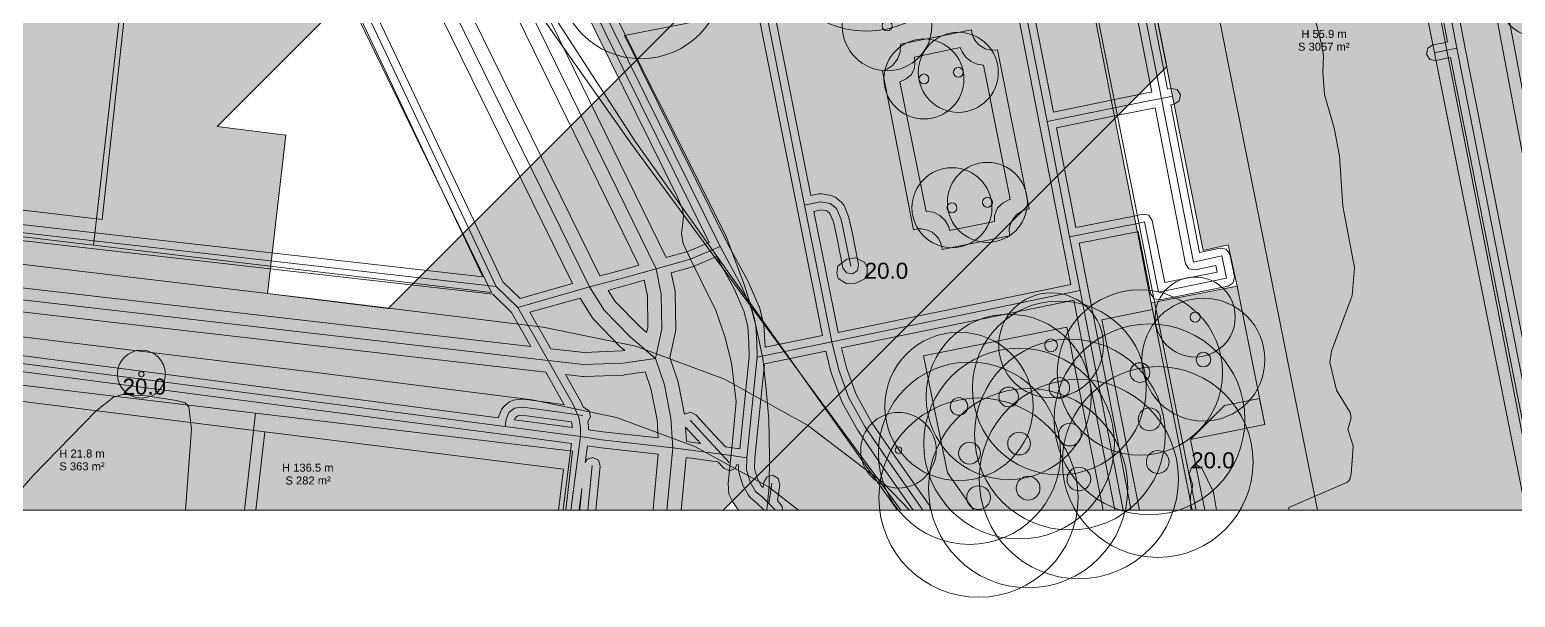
# Model space of a CAD drawing. Header units: metres. Extents: x -8 to 1190, y -11 to 1223.
# Drawn here: x 603.6 to 789.3, y -10.9 to 60 of the extents above; entities that cross this region are included whole.
import ezdxf

# ---------------------------------------------------------------- set-up
doc = ezdxf.new("R2010")
doc.units = ezdxf.units.M
doc.header["$MEASUREMENT"] = 0
for name, color, linetype, lineweight, true_color in [('TPX_BUILDING_AREAS_TEXT', 7, 'CONTINUOUS', 0, 0x000000), ('TPX_BUILDING_HEIGHTS_TEXT', 7, 'CONTINUOUS', 0, 0x000000), ('TPX_BUILDINGS', 7, 'CONTINUOUS', 0, 0x000000), ('TPX_BUILDINGS_HATCH', 7, 'CONTINUOUS', 0, 0xf0f0f0), ('TPX_BUILDINGS_SHADOWS_HATCH', 7, 'CONTINUOUS', 0, 0x000000), ('TPX_BUILDINGS_SHADOWS_OUTLINES', 7, 'CONTINUOUS', 0, 0x000000), ('TPX_CADASTRES', 7, 'CONTINUOUS', 0, 0x646464), ('TPX_CONTOUR_LINES_5M', 7, 'CONTINUOUS', 0, 0x969696), ('TPX_CONTOUR_LINES_5M_TEXT', 7, 'CONTINUOUS', 0, 0x000000), ('TPX_FRAME_PROJECT', 7, 'CONTINUOUS', 0, 0x000000), ('TPX_RAILWAYS_AXES', 7, 'CONTINUOUS', 0, 0x464646), ('TPX_ROADS_AXES', 7, 'CONTINUOUS', 0, 0x323232), ('TPX_ROADS_CONTOURS', 7, 'CONTINUOUS', 0, 0x646464), ('TPX_VEGETATION_GREEN_SPACES', 7, 'CONTINUOUS', 0, 0x58ba48), ('TPX_VEGETATION_GREEN_SPACES_HATCH', 7, 'CONTINUOUS', 0, 0x58ba48), ('TPX_VEGETATION_TREES_INDIVIDUAL', 7, 'CONTINUOUS', 0, 0x136734)]:
    doc.layers.add(name, color=color, linetype=linetype, lineweight=lineweight, true_color=true_color)
doc.styles.add('TPX_TEXTE', font='arial.ttf')

# ---------------------------------------------------------------- blocks, each defined once
blk = doc.blocks.new('TREETR015_CR125')
at = {"layer": 'TPX_VEGETATION_TREES_INDIVIDUAL'}
for radius in [12.45, 1.48]:
    blk.add_circle((0, 0, 0.04), radius, dxfattribs=at)
blk = doc.blocks.new('TREETR003_CR030')
at = {"layer": 'TPX_VEGETATION_TREES_INDIVIDUAL'}
for radius in [3, 0.333]:
    blk.add_circle((0, 0, 0.04), radius, dxfattribs=at)
blk = doc.blocks.new('TREETR014_CR119')
at = {"layer": 'TPX_VEGETATION_TREES_INDIVIDUAL'}
for radius in [11.92, 1.42]:
    blk.add_circle((0, 0, 0.04), radius, dxfattribs=at)
blk = doc.blocks.new('TREETR008_CR066')
at = {"layer": 'TPX_VEGETATION_TREES_INDIVIDUAL'}
for radius in [6.55, 0.792]:
    blk.add_circle((0, 0, 0.04), radius, dxfattribs=at)
blk = doc.blocks.new('TREETR011_CR093')
at = {"layer": 'TPX_VEGETATION_TREES_INDIVIDUAL'}
for radius in [9.27, 1.1]:
    blk.add_circle((0, 0, 0.04), radius, dxfattribs=at)
blk = doc.blocks.new('TREETR006_CR056')
at = {"layer": 'TPX_VEGETATION_TREES_INDIVIDUAL'}
for radius in [5.6, 0.625]:
    blk.add_circle((0, 0, 0.04), radius, dxfattribs=at)
blk = doc.blocks.new('TREETR014_CR114')
at = {"layer": 'TPX_VEGETATION_TREES_INDIVIDUAL'}
for radius in [11.39, 1.36]:
    blk.add_circle((0, 0, 0.04), radius, dxfattribs=at)
blk = doc.blocks.new('TREETR006_CR050')
at = {"layer": 'TPX_VEGETATION_TREES_INDIVIDUAL'}
for radius in [5, 0.625]:
    blk.add_circle((0, 0, 0.04), radius, dxfattribs=at)
blk = doc.blocks.new('TREETR009_CR077')
at = {"layer": 'TPX_VEGETATION_TREES_INDIVIDUAL'}
for radius in [7.68, 0.914]:
    blk.add_circle((0, 0, 0.04), radius, dxfattribs=at)
blk = doc.blocks.new('TREETR013_CR109')
at = {"layer": 'TPX_VEGETATION_TREES_INDIVIDUAL'}
for radius in [10.86, 1.29]:
    blk.add_circle((0, 0, 0.04), radius, dxfattribs=at)
blk = doc.blocks.new('TREETR004_CR047')
at = {"layer": 'TPX_VEGETATION_TREES_INDIVIDUAL'}
for radius in [4.72, 0.417]:
    blk.add_circle((0, 0, 0.04), radius, dxfattribs=at)
blk = doc.blocks.new('TREETR012_CR103')
at = {"layer": 'TPX_VEGETATION_TREES_INDIVIDUAL'}
for radius in [10.33, 1.23]:
    blk.add_circle((0, 0, 0.04), radius, dxfattribs=at)

msp = doc.modelspace()

# ---------------------------------------------------------------- hatches: boundary and pattern name
at = {"layer": 'TPX_BUILDINGS_HATCH'}
for points in [[(734.3, 141.57), (723.31, 139.38), (733.15, 90.14), (741.88, 91.87), (744.9, 76.72), (745.98, 71.31), (742.68, 70.64), (746.44, 51.72), (750.27, 32.46), (753.37, 33.15), (754.51, 28), (757.97, 10.7), (748.68, 8.85), (750.45, 0), (764.55, 0), (741.59, 114.92), (759.52, 118.49), (756.29, 134.67), (754.13, 145.51), (738.72, 142.44), (734.3, 141.57)], [(759.52, 118.49), (741.59, 114.92), (764.55, 0), (790.59, 0), (779.17, 57.16), (766.64, 119.89), (762.62, 119.1), (759.52, 118.49)], [(575.1, 42.83), (574.87, 40.78), (612.66, 36.33), (618.69, 91.59), (580.9, 96.03), (580.74, 94.57), (579.24, 80.88), (578.91, 77.84), (576.93, 59.57), (576.59, 56.53), (575.1, 42.83)], [(602.38, 13.62), (600.79, 0), (631.84, 0), (632.98, 9.78), (602.38, 13.62)], [(632.98, 9.78), (631.84, 0), (669.69, 0), (670.29, 5.12), (632.98, 9.78)]]:
    msp.add_hatch(color=256, dxfattribs=at).paths.add_polyline_path(points)
at = {"layer": 'TPX_BUILDINGS_SHADOWS_HATCH'}
h = msp.add_hatch(color=256, dxfattribs=at)
h.paths.add_polyline_path([(356.45, 56), (345.21, 44.75), (353.64, 43.71), (361.25, 42.78), (368.71, 41.86), (375.97, 40.97), (383.59, 40.03), (391.29, 39.07), (406.39, 37.23), (414.09, 36.3), (421.3, 35.4), (428.93, 34.46), (436.49, 33.53), (444.23, 32.58), (451.29, 31.71), (459.16, 30.71), (466.47, 29.84), (473.51, 28.98), (481.39, 28.03), (496.93, 26.15), (493.99, 0), (495.57, 0), (511.4, 15.82), (512.35, 23.97), (526.81, 22.17), (527.11, 24.76), (542.29, 22.86), (541.84, 18.95), (571.69, 15.21), (571.94, 17.43), (587.73, 15.45), (602.38, 13.62), (632.98, 9.78), (670.29, 5.12), (669.69, 0), (690.27, 0), (745.7, 55.43), (742.68, 70.64), (745.98, 71.31), (744.9, 76.72), (741.88, 91.87), (733.15, 90.14), (729.93, 106.25), (729.5, 106.3), (648.39, 25.2), (633.31, 27.09), (635.62, 46.85), (627, 47.93), (640.27, 61.19), (640.63, 64.29), (657.21, 80.87), (663.24, 136.14), (625.45, 140.57), (625.36, 140.49), (625.75, 143.98), (617.25, 144.98), (617.74, 148.97), (617.14, 149.05), (617.93, 155.4), (667.73, 205.2), (668.37, 210.38), (676.51, 218.52), (676.21, 220.15), (677.02, 220.32), (675.53, 228.01), (668.62, 263.56), (666.99, 271.98), (664.58, 276.91), (631.89, 260.21), (630.6, 259.55), (616.05, 261.53), (614.47, 259.96), (614.32, 260.83), (612.77, 260.15), (613.34, 257), (612.03, 256.71), (611.91, 257.39), (576.06, 221.54), (575.61, 222.41), (611.72, 258.52), (611.37, 260.55), (617.77, 263.62), (617.62, 264.29), (617.36, 264.17), (617.59, 264.4), (616.92, 267.41), (617.89, 267.62), (618.84, 262.83), (620.25, 264.24), (619.79, 266.59), (627.14, 273.94), (626.87, 275.37), (630.59, 276.07), (630.88, 274.57), (635.12, 278.81), (634.84, 280.32), (633.2, 280.01), (655.51, 302.31), (634.86, 342.22), (629.78, 341.42), (541.39, 253.04), (546.47, 253.83), (567.12, 213.93), (578.88, 191.21), (601.98, 143.99), (590.59, 138.31), (594.69, 137.76), (594.81, 138.77), (599.92, 138.07), (599.04, 130.95), (599.64, 130.87), (597.85, 116.41), (581.91, 118.58), (582.03, 119.5), (577.09, 120.17), (575.54, 118.62), (564, 119.98), (564.05, 120.41), (538.6, 123.87), (523.66, 108.93), (525.55, 125.04), (509.74, 127.03), (525.24, 142.53), (528.22, 166.6), (529.18, 166.46), (530.34, 175.83), (528.45, 175.91), (533.71, 224.43), (530.49, 224.79), (531.95, 238.87), (526.13, 239.53), (524.18, 239.74), (524.23, 240.21), (523.46, 241.11), (524.45, 242.1), (524.62, 243.55), (523.92, 244.51), (524.83, 245.41), (526.38, 258.95), (539.69, 272.26), (543.62, 276.46), (546.12, 302.08), (546.26, 303.27), (545.94, 304.47), (546.39, 307.85), (547.44, 308.92), (546.66, 310), (546.86, 311.5), (547.78, 312.42), (546.98, 313.45), (547.18, 314.91), (548.11, 315.85), (547.44, 316.92), (547.6, 318.11), (548.72, 319.23), (547.84, 320.47), (548.47, 325.1), (550.08, 326.71), (547.63, 329.92), (545.88, 328.55), (534.45, 330.16), (532.82, 332.1), (530.53, 330), (508.77, 308.24), (502.72, 316.04), (506.55, 319.87), (506.76, 321.71), (505.94, 322.61), (503.21, 322.96), (503, 322.8), (498.94, 323.3), (498.42, 318.78), (501.7, 318.37), (502.51, 317.47), (502.3, 315.62), (501.25, 314.96), (498.5, 315.3), (498.16, 312.22), (504.61, 303.89), (506.23, 301.95), (517.67, 300.34), (519.42, 301.71), (521.86, 298.5), (520.3, 297.27), (519.63, 292.25), (520.5, 291.02), (519.41, 290.13), (519.22, 288.7), (519.9, 287.63), (518.97, 286.72), (518.77, 285.24), (519.56, 284.2), (518.65, 283.35), (518.44, 281.79), (519.22, 280.71), (518.18, 279.63), (517.73, 276.26), (518.05, 275.06), (517.91, 273.86), (523.7, 268.43), (520.58, 241.17), (519.5, 240.51), (520.38, 239.31), (520.21, 237.86), (518.98, 237.15), (519.99, 235.96), (518.64, 224.16), (517.46, 224.38), (515.09, 201.59), (509.6, 160.65), (491.66, 163.08), (491.93, 165.25), (491.55, 164.87), (487.78, 165.4), (487.91, 166.43), (488.03, 167.21), (491.17, 170.35), (491.62, 173.89), (490.65, 174.08), (491.18, 178.87), (474.01, 181.46), (471.54, 181.83), (471.86, 183.8), (470.89, 183.97), (471.02, 184.95), (471.61, 185.54), (468.75, 186.09), (468, 181.93), (463.43, 182.8), (462.89, 183.89), (461.41, 184.18), (460.59, 179.59), (460.94, 179.52), (459.98, 171.92), (459.09, 166.54), (480.71, 163.27), (480.15, 159.33), (474.33, 160.22), (472.99, 151.51), (480.19, 150.5), (480.64, 153.97), (487.64, 153), (486.53, 144.59), (487.99, 144.41), (489.59, 158.21), (488.15, 158.39), (488.54, 161.69), (512.83, 158.65), (509.08, 126.37), (502.13, 127.24), (495.44, 120.55), (495.49, 121.03), (487.6, 122.03), (487.31, 121.74), (479.81, 122.69), (479.83, 122.85), (472.22, 123.8), (471.85, 123.44), (465.68, 124.21), (465.05, 123.57), (465.06, 123.75), (457.35, 124.72), (457.37, 124.87), (449.85, 125.81), (449.82, 126), (449.68, 126.34), (449.22, 126.91), (448.6, 127.27), (447.89, 127.38), (447.53, 127.33), (446.86, 127.04), (446.35, 126.53), (438.85, 127.43), (438.71, 127.29), (433.55, 127.91), (433.26, 127.62), (427.78, 128.27), (427.56, 128.05), (427.77, 129.84), (420.39, 130.79), (419.76, 130.16), (412.82, 131.04), (412.95, 132.14), (407.12, 132.89), (405.99, 131.76), (400.1, 132.53), (400.11, 132.6), (395.21, 133.23), (395.41, 134.95), (387.63, 135.96), (386.64, 134.97), (376.94, 136.22), (375.25, 134.53), (366.6, 135.64), (354.51, 123.55), (363.83, 122.35), (363.93, 123.2), (373.63, 121.96), (381.41, 120.95), (387.66, 120.16), (393.58, 119.39), (399.45, 118.63), (407.24, 117.64), (414.62, 116.69), (411.61, 90.91), (408.48, 91.31), (407.11, 92.9), (407.49, 96.19), (409.28, 97.49), (409.57, 100.01), (405.24, 100.56), (404.86, 97.29), (397.06, 98.29), (397.39, 101.01), (394.64, 101.37), (393.88, 94.85), (390.78, 95.24), (390.84, 95.71), (384.19, 89.06), (385.27, 98.88), (373.91, 100.24), (376.03, 102.36), (370.11, 103.12), (369.94, 101.65), (371.03, 101.51), (370.48, 96.81), (360.98, 98.03), (361.33, 101.05), (356.8, 101.63), (351.22, 96.05), (366.46, 94.24), (366.37, 93.38), (378.34, 91.95), (377.25, 82.03), (383.23, 81.31), (384.08, 88.96), (389.99, 88.26), (389.15, 80.6), (389.7, 80.54), (390.54, 88.19), (396.16, 87.51), (396.38, 89.49), (403.83, 88.6), (411.34, 87.71), (410.22, 77.61), (413.47, 77.22), (414.41, 85.82), (419.88, 85.17), (419.68, 83.33), (422.95, 82.95), (423.41, 87.15), (424.77, 86.99), (425.55, 94.08), (435.46, 92.89), (434.68, 85.81), (434.67, 85.74), (442.21, 84.84), (441.95, 82.5), (456.92, 80.72), (456.46, 76.54), (490.94, 72.52), (490.29, 66.36), (491.09, 66.26), (491.69, 65.42), (496.74, 64.82), (497.45, 65.48), (498.36, 65.38), (498.86, 64.55), (498.77, 63.67), (498.03, 63.17), (497.49, 58.13), (498.17, 57.15), (497.87, 56.35), (513.42, 71.91), (513.73, 72.71), (513.05, 73.69), (513.55, 78.45), (514.33, 79.22), (514.42, 80.11), (513.91, 80.93), (513, 81.04), (512.3, 80.38), (507.25, 80.97), (506.64, 81.82), (505.96, 81.91), (519.82, 95.76), (520.96, 106.23), (535.36, 104.54), (545.37, 103.37), (558.71, 101.8), (566.22, 100.91), (573.73, 100.03), (581.24, 99.15), (580.9, 96.03), (618.69, 91.59), (612.66, 36.33), (574.87, 40.78), (574.6, 38.26), (559.55, 40.04), (559.82, 42.54), (544.42, 44.35), (533.96, 45.58), (526.1, 37.72), (527.07, 46.39), (514.59, 47.86), (515.81, 59.06), (512.79, 59.42), (492.71, 39.34), (485.63, 40.19), (485.74, 41.21), (478.7, 42.07), (478.63, 42), (471.38, 42.87), (471.39, 42.95), (463.53, 43.95), (463.1, 43.52), (456.04, 44.39), (455.62, 43.96), (447.88, 44.91), (447.74, 44.77), (440.92, 45.61), (441.02, 46.55), (433.39, 47.49), (433.25, 47.35), (426.35, 48.21), (426.39, 48.6), (419.68, 49.42), (419.82, 50.67), (411.97, 51.63), (411.9, 51.56), (404.72, 52.43), (404.73, 52.51), (397.28, 53.43), (397.31, 53.75), (389.69, 54.69), (388.07, 53.06), (380.8, 53.95), (380.24, 53.39), (372.77, 54.31), (365.16, 55.24), (364.88, 54.96), (356.45, 56)])
h.paths.add_polyline_path([(413.61, 99.28), (415.41, 115.9), (421.14, 115.21), (421.18, 115.53), (426.34, 114.92), (433.84, 114.02), (434.35, 114.53), (435.01, 114.81), (435.37, 114.86), (436.09, 114.75), (436.7, 114.39), (437.17, 113.82), (437.31, 113.49), (437.4, 112.77), (437.22, 112.06), (437.04, 111.75), (435.42, 96.76), (426.42, 97.83), (423.03, 94.44), (423.43, 98.11), (413.61, 99.28)], flags=16)
h.paths.add_polyline_path([(436.09, 99.31), (437.79, 113.8), (445.35, 112.85), (453.19, 111.87), (453.17, 111.69), (460.02, 110.84), (460.13, 111.71), (467.74, 110.76), (475.36, 109.79), (483.25, 108.8), (483.2, 108.32), (505.96, 105.46), (502.83, 78.78), (485.57, 80.96), (485.67, 81.82), (480.17, 82.51), (481.16, 90.95), (473.27, 91.95), (472.36, 84.38), (470.87, 82.63), (468.83, 82.83), (467.92, 84.88), (468.32, 88.41), (467.77, 87.86), (468.24, 92.03), (467.93, 92.07), (468.85, 92.98), (469.02, 94.51), (465.88, 94.91), (465.27, 89.71), (463.9, 88.03), (461.08, 88.38), (459.93, 90.43), (460.39, 94.98), (458.2, 95.25), (457.54, 89.62), (456.29, 88.34), (455.96, 85.59), (452.62, 85.98), (453.74, 95.66), (451.31, 95.96), (451.16, 94.58), (444.36, 95.43), (441.46, 92.53), (441.47, 92.6), (440.72, 92.69), (441.38, 98.65), (436.09, 99.31)], flags=16)
h.paths.add_polyline_path([(584.29, 245.24), (585.81, 245.99), (587.59, 242.33), (586.07, 241.58), (584.29, 245.24)], flags=16)
h.paths.add_polyline_path([(590.96, 262.24), (591.92, 262.5), (592.84, 258.38), (599.98, 258.27), (600.72, 254.73), (599.48, 254.47), (598.86, 257.41), (592.11, 257.46), (590.96, 262.24)], flags=16)
for points in [[(727.55, 143.62), (723.31, 139.38), (734.3, 141.57), (738.72, 142.44), (754.13, 145.51), (756.29, 134.67), (759.52, 118.49), (762.62, 119.1), (766.64, 119.89), (779.17, 57.16), (790.59, 0), (797.29, 0), (831.23, 33.95), (818.69, 96.69), (806.16, 159.42), (802.15, 158.63), (799.05, 158.01), (781.12, 154.45), (761.37, 134.71), (760.53, 138.92), (758.37, 149.75), (742.97, 146.68), (738.54, 145.81), (727.55, 143.62)], [(752.92, 13.1), (748.68, 8.85), (757.97, 10.7), (757.32, 13.97), (752.92, 13.1)]]:
    msp.add_hatch(color=256, dxfattribs=at).paths.add_polyline_path(points)
at = {"layer": 'TPX_VEGETATION_GREEN_SPACES_HATCH'}
for points in [[(632.28, 147.78), (632.1, 146.42), (632.55, 144.8), (644.51, 120.12), (652.82, 103.42), (672.68, 63.14), (684.58, 39.04), (685.16, 37.61), (685.32, 36.72), (685.16, 35.55), (685.05, 34.52), (685.26, 33.31), (686.17, 31.37), (687.57, 28.58), (689.34, 24.95), (690.49, 21.71), (691.31, 18.43), (691.87, 13.53), (691.45, 8.58), (691.02, 4.62), (690.88, 3.35), (690.96, 2), (691.41, 1.09), (692.19, 0), (748.89, 0), (743.92, 25.07), (743.76, 25.92), (742.05, 34.73), (741.84, 35.77), (741.65, 36.77), (738.98, 50.25), (736.34, 63.6), (736.13, 64.68), (735.91, 65.8), (734.19, 74.47), (733.98, 75.55), (721.06, 140.96), (765.84, 149.9), (765.49, 151.68), (762.92, 164.59), (762.98, 165.71), (764.86, 171.09), (764.84, 172.15), (763.97, 176.43), (763.74, 177.97), (762.99, 179.37), (761.9, 180.1), (760.5, 180.34), (759.74, 180.22), (754.3, 179.19), (753.26, 178.76), (751.04, 177.11), (749.99, 176.62), (683.88, 164.51), (682.1, 164.18), (669.51, 161.89), (667.33, 161.49), (666.9, 161.42), (660.35, 159.55), (635.55, 151.11), (634.13, 150.25), (633.06, 149.19), (632.28, 147.78)], [(710.81, 55.15), (710.19, 54.91), (714.06, 35.03), (714.54, 35.14), (715.03, 35.15), (715.86, 34.98), (716.37, 34.72), (716.81, 34.36), (717.21, 33.89), (717.46, 33.36), (717.56, 33.09), (717.65, 32.58), (726.06, 34.27), (726.03, 35.2), (726.16, 35.72), (726.38, 36.21), (726.66, 36.62), (727.01, 36.99), (727.77, 37.45), (728.5, 37.64), (724.54, 57.5), (723.71, 57.47), (722.99, 57.66), (722.21, 58.16), (721.85, 58.56), (721.57, 59.02), (721.39, 59.51), (721.3, 60.03), (712.42, 58.23), (712.38, 57.23), (712.05, 56.36), (711.46, 55.61), (710.81, 55.15)], [(713.13, 53.91), (712.35, 53.54), (715.64, 37.33), (716.56, 37.24), (717.35, 36.83), (718.01, 36.2), (718.46, 35.4), (718.56, 34.94), (724.18, 36.06), (724.16, 36.81), (724.57, 37.78), (725.24, 38.42), (726.15, 38.86), (722.82, 55.59), (722, 55.73), (721.27, 56.05), (720.59, 56.59), (720.13, 57.26), (719.87, 57.81), (714.19, 56.59), (714.24, 55.8), (714.12, 55.09), (713.75, 54.41), (713.13, 53.91)], [(743.92, 25.07), (737.58, 23.8), (742.32, 0), (750.45, 0), (748.68, 8.85), (757.97, 10.7), (754.51, 28), (743.76, 25.92), (743.92, 25.07)], [(733.2, 22.88), (715.32, 19.29), (718.31, 4.67), (721.59, 0), (737.77, 0), (733.2, 22.88)]]:
    msp.add_hatch(color=256, dxfattribs=at).paths.add_polyline_path(points)

# ---------------------------------------------------------------- linework, layer by layer
at = {"layer": 'TPX_BUILDINGS', "elevation": 0.04}
for points in [[(734.3, 141.57), (723.31, 139.38), (733.15, 90.14), (741.88, 91.87), (744.9, 76.72), (745.98, 71.31), (742.68, 70.64), (746.44, 51.72), (750.27, 32.46), (753.37, 33.15), (754.51, 28), (757.97, 10.7), (748.68, 8.85), (750.45, 0), (764.55, 0), (741.59, 114.92), (759.52, 118.49), (756.29, 134.67), (754.13, 145.51), (738.72, 142.44)], [(759.52, 118.49), (741.59, 114.92), (764.55, 0), (790.59, 0), (779.17, 57.16), (766.64, 119.89), (762.62, 119.1)], [(575.1, 42.83), (574.87, 40.78), (612.66, 36.33), (618.69, 91.59), (580.9, 96.03), (580.74, 94.57), (579.24, 80.88), (578.91, 77.84), (576.93, 59.57), (576.59, 56.53)], [(602.38, 13.62), (600.79, 0), (631.84, 0), (632.98, 9.78)], [(632.98, 9.78), (631.84, 0), (669.69, 0), (670.29, 5.12)]]:
    msp.add_lwpolyline(points, close=True, dxfattribs=at)
at = {"layer": 'TPX_BUILDINGS_SHADOWS_OUTLINES', "elevation": 0.04}
for points in [[(727.55, 143.62), (723.31, 139.38), (734.3, 141.57), (738.72, 142.44), (754.13, 145.51), (756.29, 134.67), (759.52, 118.49), (762.62, 119.1), (766.64, 119.89), (779.17, 57.16), (790.59, 0), (797.29, 0), (831.23, 33.95), (818.69, 96.69), (806.16, 159.42), (802.15, 158.63), (799.05, 158.01), (781.12, 154.45), (761.37, 134.71), (760.53, 138.92), (758.37, 149.75), (742.97, 146.68), (738.54, 145.81)], [(752.92, 13.1), (748.68, 8.85), (757.97, 10.7), (757.32, 13.97)]]:
    msp.add_lwpolyline(points, close=True, dxfattribs=at)
for points in [[(729.5, 106.3), (648.39, 25.2), (633.31, 27.09), (635.62, 46.85), (627, 47.93), (640.27, 61.19)], [(580.9, 96.03), (618.69, 91.59), (612.66, 36.33), (574.87, 40.78)], [(602.38, 13.62), (632.98, 9.78), (670.29, 5.12), (669.69, 0), (690.27, 0), (745.7, 55.43), (742.68, 70.64)]]:
    msp.add_lwpolyline(points, dxfattribs=at)
at = {"layer": 'TPX_CADASTRES', "elevation": 0.02}
for points in [[(643.9, 147.24), (635.74, 143.96), (673.74, 68), (690.59, 34.31), (691.77, 31.2), (692.98, 28), (694.12, 24.06), (695.21, 18.94), (695.6, 15.52), (695.98, 11.35), (696.05, 6.72), (696.03, 2.94), (695.7, 0), (749.39, 0), (721.41, 140.03), (763, 147.62), (758.35, 171.25), (670.45, 155.21), (662.9, 153.34), (652.41, 150.23)], [(763, 147.62), (721.41, 140.03), (749.39, 0), (792.02, 0)], [(581.49, 100.4), (574.32, 37.52), (611.54, 33.1), (618.71, 96.02)], [(618.71, 96.02), (611.54, 33.1), (661.32, 27.18), (628.47, 94.88)], [(602.32, 15.65), (600.56, 0), (630.44, 0), (631.8, 12.12)], [(631.8, 12.12), (630.44, 0), (670.6, 0), (671.44, 7.38)]]:
    msp.add_lwpolyline(points, close=True, dxfattribs=at)
at = {"layer": 'TPX_CONTOUR_LINES_5M', "elevation": 0.05}
for points in [[(760.95, 0), (760.95, 0.35), (768.29, 3.51), (768.59, 3.83), (768.75, 4.53), (768.95, 7.32), (768.99, 8.02), (768.35, 10.11), (768.74, 11.5), (768.65, 12.2), (766.91, 14.99), (766.11, 18.47), (766.29, 19.87), (768.9, 26.84), (769.18, 30.33), (767.7, 37.99), (767.29, 44.27), (766.62, 47.75), (765.44, 51.94), (765.2, 54.73), (765.3, 56.82), (765.07, 58.21), (763.28, 65.18)], [(705.71, 31.37), (704.59, 30.48), (704.46, 29.63), (704.64, 28.93), (705.71, 28.28), (706.83, 28.36), (707.95, 28.92), (708.28, 29.63), (708.26, 30.33), (707.95, 30.96), (706.83, 31.51), (705.71, 31.37)], [(623.05, 0), (623.8, 10.11), (623.48, 12.9), (623.01, 13.4), (621.9, 13.71), (618.18, 14.29), (615.19, 14.44), (614.07, 14.12), (611.84, 12.37), (604.02, 4.35), (601.76, 1.74), (601.4, 1.05), (601.33, 0)], [(751.92, 0), (751.53, 2.25), (750.08, 5.23), (749.29, 5.76), (748.76, 5.23), (748.51, 4.53), (748.96, 3.14), (748.67, 1.74), (748.73, 0)]]:
    msp.add_lwpolyline(points, dxfattribs=at)
at = {"layer": 'TPX_FRAME_PROJECT', "elevation": 0}
msp.add_lwpolyline([(0, 0), (1184.57, 0), (1184.57, 1218.59), (0, 1218.59)], close=True, dxfattribs=at)
at = {"layer": 'TPX_RAILWAYS_AXES', "elevation": 0.03}
for points in [[(712.05, 0), (679.22, 46.15), (658.91, 77.57), (536.29, 325.58), (526.84, 339.71), (514.35, 350.65), (500.35, 357.66), (484.49, 361.06), (461.29, 364.05), (308.19, 383.29), (89.21, 410.01), (72.72, 412.1), (54.84, 414.7), (37.82, 417.91), (0, 425.6)], [(0, 416.87), (0.73, 416.73), (18.78, 414.14), (88.75, 405.86), (307.54, 378.39), (460.79, 359.15), (483.69, 356.38), (498.83, 352.95), (512.24, 347.34), (523.94, 337.19), (533.2, 323.71), (643.03, 101.28), (657.34, 76.2), (678.72, 45.87), (712.49, 0)], [(713.55, 0), (710.25, 3.42), (700.82, 10.64), (690.44, 16.36), (679.34, 20.48), (667.78, 22.87), (639.98, 26.29), (469.8, 46.51), (68.43, 95.63), (0, 103.61)], [(0, 94.36), (67.43, 86.5), (468.82, 37.85), (639.07, 17.23), (666.37, 13.78), (676.91, 11.6), (686.73, 7.97), (695.91, 2.9), (699.69, 0)]]:
    msp.add_lwpolyline(points, dxfattribs=at)
at = {"layer": 'TPX_ROADS_AXES', "elevation": 0.03}
for points in [[(758.66, 189.07), (759.31, 183.82), (759.74, 180.22), (759.7, 178.98), (759.76, 176.24), (760.16, 173.47), (760.55, 170.38), (763.17, 155.88), (764.01, 151.21), (764.9, 146.99), (781.98, 57.73), (793.4, 0)], [(661.91, 27.94), (629.59, 96.24), (628.08, 99.32), (626.62, 102.4), (624.64, 106.28), (622.3, 110.6), (586.29, 185.42)], [(771.22, 169.32), (771.55, 161.1), (772.22, 153.51), (773.82, 140.4), (776.01, 127.42), (794.65, 28.91), (799.72, 0)], [(740.25, 0), (734.89, 27.43), (733.57, 34.14), (730.75, 48.57), (727.93, 62.97), (726.59, 69.89), (711.81, 145.48), (710.91, 150.1)], [(696.73, 0), (696.7, 0.08), (695.98, 0.84), (695.16, 1.61), (694.29, 2.35), (693.62, 3.52), (693.17, 5.05), (693.22, 6.55), (694.51, 19.13), (694.49, 20.99), (694.35, 23.08), (693.82, 25.11), (692.52, 28.09), (689.88, 32.96), (676.46, 60.04), (674.71, 63.62), (654.99, 104.26), (646.42, 121.21), (642.83, 128.65), (633.8, 147.82)], [(680.49, 139.34), (695.35, 63.75), (700.43, 38.13), (703.85, 21.04), (704.71, 17.51), (705.98, 14.02), (707.97, 10.46), (710.68, 6.49), (715.23, 0)], [(681.79, 18.96), (682.59, 22.66), (682.53, 26.99), (681.87, 30.17), (648.97, 97.4), (646.87, 101.58), (643.07, 109.26)], [(635.58, 105.33), (638.68, 98.89), (673.57, 27.9), (675.37, 25.01), (678.65, 21.66), (681.79, 18.96)], [(72.16, 97.82), (195.06, 81.68), (196.25, 81.5), (201.94, 80.91), (206.61, 80.44), (209.25, 80.32), (333.33, 66.58), (336.09, 66.09), (339.61, 65.23), (341.69, 64.72), (345.12, 64.14), (499.51, 45.85), (502.01, 45.57), (507.15, 45.25), (509.86, 45.09), (512.95, 44.87), (661.91, 27.94)], [(741.84, 35.77), (742.91, 36.01), (744.67, 27.25), (753.19, 28.97), (752.94, 30.19), (752.61, 31.76), (749.04, 31), (745.03, 51.44), (741.03, 71.85)], [(780.36, 57.39), (781.98, 57.73)], [(779.17, 57.16), (780.36, 57.39)], [(738.98, 50.25), (730.75, 48.57)], [(738.98, 50.25), (743.47, 51.14)], [(743.47, 51.14), (745.03, 51.44), (746.44, 51.72)], [(681.79, 18.96), (677.73, 18.39), (672.82, 18.2), (668.4, 18.7), (511.63, 36.77), (506.31, 37.4)], [(705.39, 34.54), (705, 36.32), (704.44, 37.69), (703.64, 38.33), (702.44, 38.52), (700.43, 38.13)], [(741.84, 35.77), (733.57, 34.14)], [(706.21, 30.5), (705.39, 34.54)], [(689.88, 32.96), (686.17, 31.37), (681.87, 30.17), (678.29, 29.17), (676.43, 28.65), (673.57, 27.9), (664.6, 25.34)], [(507.9, 30.63), (510.56, 30.33), (663.03, 10.44), (672.44, 9.19), (675.11, 8.8), (683.98, 7.81), (691.29, 6.83), (693.22, 6.55)], [(664.6, 25.34), (661.91, 27.94)], [(694.51, 19.13), (703.85, 21.04), (734.89, 27.43)], [(664.6, 25.34), (668.4, 18.7), (671.53, 13.21), (672.22, 11.6), (672.45, 10.37), (672.44, 9.19), (671.24, 0)], [(683.24, 0), (683.98, 7.81), (683.73, 11.5), (682.91, 15.67), (681.79, 18.96)], [(665.83, 12.8), (665.09, 12.88), (664.17, 12.74), (663.49, 12.2), (663.14, 11.36), (663.03, 10.44)], [(669.51, 12.3), (665.83, 12.8)], [(669.51, 12.3), (672.71, 11.82)], [(686.12, 11.26), (688.47, 8.69), (691.07, 5.93)], [(673.35, 0.02), (673.89, 5.6)], [(696.35, 3.37), (695.98, 0.84)], [(673.35, 0.02), (673.34, 0)]]:
    msp.add_lwpolyline(points, dxfattribs=at)
at = {"layer": 'TPX_ROADS_CONTOURS', "elevation": 0.03}
for points in [[(794.38, 0.19), (782.96, 57.92), (765.88, 147.18), (765.28, 150.04), (765.91, 150.24), (770.94, 151.6), (772.33, 140.21), (772.34, 140.15), (774.53, 127.17), (774.54, 127.14), (793.17, 28.64)], [(763.92, 146.8), (780.81, 58.51), (780.16, 58.37), (778.97, 58.14), (778.34, 57.72), (778.19, 56.97), (778.61, 56.33), (779.36, 56.18), (780.56, 56.42), (781.19, 56.55), (792.38, 0)], [(511.43, 29.2), (662.9, 9.45), (671.32, 8.33), (670.25, 0.13), (670.29, 0), (672.25, 0), (672.6, 2.7), (672.35, 0.1), (672.38, 0), (674.35, 0), (674.88, 5.5), (674.66, 6.23), (673.99, 6.59), (673.25, 6.37), (673.02, 5.94), (673.3, 8.05), (675, 7.8), (682.15, 7.01), (681.5, 0.17), (681.55, 0), (685, 0), (685.63, 6.58), (689.59, 6.04), (690.34, 5.25), (691.04, 4.93), (691.75, 5.21), (691.98, 5.71), (692.19, 5.68), (692.17, 5.08), (692.21, 4.76), (692.66, 3.24), (692.75, 3.03), (693.42, 1.86), (693.64, 1.6), (694.49, 0.86), (695.27, 0.13), (695.4, 0), (697.65, 0), (697.67, 0.32), (697.65, 0.4), (697.42, 0.77), (697.04, 1.18), (697.34, 3.23), (697.15, 3.97), (696.49, 4.36), (695.75, 4.17), (695.36, 3.51), (695.26, 2.84), (695.07, 3), (694.55, 3.92), (694.17, 5.18), (694.22, 6.48), (695.43, 18.29), (703.1, 19.87), (703.74, 17.27), (703.77, 17.16), (705.04, 13.68), (705.11, 13.53), (707.09, 9.97), (707.14, 9.9), (709.86, 5.91), (714.01, 0), (716.18, 0), (716.05, 0.57), (711.5, 7.05), (708.82, 10.99), (706.9, 14.44), (705.67, 17.8), (705.06, 20.27), (734.1, 26.25), (739.23, 0), (741.19, 0), (741.23, 0.19), (735.87, 27.62), (734.74, 33.35), (742.03, 34.79), (742.13, 34.81), (743.69, 27.06), (744.12, 26.42), (744.87, 26.27), (753.39, 27.99), (754.02, 28.42), (754.17, 29.17), (753.93, 30.39), (753.59, 31.97), (753.15, 32.6), (752.4, 32.74), (749.82, 32.19), (746.2, 50.65), (746.63, 50.74), (747.27, 51.16), (747.42, 51.91), (747, 52.55), (746.25, 52.7), (745.82, 52.62), (742.2, 71.07)], [(726.95, 62.78), (729.77, 48.38), (732.59, 33.95), (733.71, 28.21), (704.63, 22.22), (701.6, 37.34), (702.46, 37.51), (703.22, 37.39), (703.61, 37.08), (704.04, 36.02), (704.41, 34.33), (705.23, 30.3), (705.66, 29.66), (706.41, 29.52), (707.05, 29.94), (707.19, 30.69), (706.37, 34.74), (705.97, 36.53), (705.92, 36.69), (705.37, 38.07), (705.06, 38.47), (704.27, 39.11), (703.8, 39.32), (702.6, 39.51), (702.25, 39.51), (701.21, 39.3), (696.52, 62.97)], [(602.57, 24.78), (668.09, 17.23), (670.4, 13.18), (669.66, 13.29), (665.96, 13.79), (665.2, 13.87), (664.95, 13.87), (664.02, 13.73), (663.55, 13.53), (662.87, 12.99), (662.57, 12.59), (662.21, 11.75), (662.16, 11.56), (511.69, 31.19)]]:
    msp.add_lwpolyline(points, dxfattribs=at)
for points in [[(514.04, 45.75), (519.97, 109.13), (628.92, 95.32), (660.24, 29.14)], [(649.02, 101.2), (653.11, 102.47), (653.18, 102.49), (654.49, 103), (673.82, 63.18), (675.56, 59.59), (688.51, 33.46), (685.84, 32.32), (683.14, 31.57), (650.54, 98.17)], [(640.8, 98.54), (645.64, 100.13), (647.4, 96.62), (679.71, 30.61), (678.02, 30.13), (676.16, 29.61), (674.85, 29.27)], [(631.03, 95.55), (632.75, 95.95), (632.83, 95.97), (637.44, 97.45), (671.41, 28.32), (664.88, 26.46), (662.74, 28.53)], [(729.1, 62.19), (736.33, 63.71), (737.27, 63.89), (737.91, 64.32), (738.06, 65.06), (736.56, 72.78), (743.25, 74.24), (743.3, 73.99), (743.42, 73.38), (740.82, 72.82), (740.19, 72.4), (740.05, 71.65), (743.86, 52.24), (743.27, 52.13), (738.78, 51.23), (731.54, 49.75)], [(677.93, 59.31), (694.56, 62.58), (699.45, 37.93), (702.67, 21.82), (695.5, 20.35), (695.49, 21.05), (695.35, 23.15), (695.32, 23.34), (694.79, 25.36), (694.74, 25.51), (693.44, 28.49), (693.4, 28.57), (690.76, 33.42)], [(731.92, 47.79), (739.18, 49.27), (743.66, 50.16), (744.24, 50.28), (748.05, 30.8), (748.48, 30.16), (749.24, 30.02), (751.84, 30.57), (752.01, 29.76), (745.46, 28.43), (743.89, 36.21), (743.46, 36.85), (742.69, 36.98), (741.63, 36.75), (734.36, 35.31)], [(512.89, 38.13), (513.58, 41.98), (513.81, 43.77), (661.46, 26.99), (663.8, 24.72), (666.24, 20.46)], [(683.6, 19.06), (684.3, 22.28), (684.34, 22.68), (684.28, 27.02), (684.25, 27.35), (683.76, 29.66), (686.44, 30.41), (686.56, 30.45), (689.43, 31.68), (691.62, 27.66), (692.87, 24.78), (693.36, 22.92), (693.49, 20.95), (693.51, 19.17), (692.33, 7.68), (691.43, 7.81), (690.56, 7.93), (689.2, 9.37), (686.85, 11.93), (686.16, 12.26), (685.44, 11.99), (685.43, 11.96), (684.62, 16.01), (684.56, 16.23)], [(675.9, 27.47), (676.7, 27.69), (678.56, 28.21), (680.39, 28.72), (680.79, 26.8), (680.84, 22.83), (680.7, 22.2), (679.85, 22.94), (676.76, 26.09)], [(666.1, 24.73), (672.37, 26.51), (673.89, 24.08), (674.12, 23.78), (677.4, 20.43), (677.51, 20.33), (677.97, 19.94), (677.6, 19.89), (672.88, 19.7), (668.71, 20.17)], [(670.55, 16.95), (672.65, 16.71), (672.88, 16.7), (677.79, 16.89), (677.94, 16.91), (680.51, 17.27), (681.21, 15.21), (682, 11.27), (682.15, 9.02), (675.24, 9.79), (673.44, 10.05), (673.45, 10.36), (673.43, 10.55), (673.33, 11.07), (673.69, 11.67), (673.51, 12.42), (672.85, 12.81), (672.79, 12.82), (672.45, 13.61), (672.4, 13.71)], [(664.19, 11.29), (664.31, 11.58), (664.58, 11.79), (665.11, 11.87), (665.71, 11.81), (669.37, 11.31), (671.31, 11.02), (671.44, 10.33)], [(685.56, 10.38), (687.42, 8.35), (685.69, 8.59)]]:
    msp.add_lwpolyline(points, close=True, dxfattribs=at)
at = {"layer": 'TPX_VEGETATION_GREEN_SPACES', "elevation": 0}
msp.add_lwpolyline([(672.68, 63.14), (684.58, 39.04), (685.16, 37.61), (685.32, 36.72), (685.16, 35.55), (685.05, 34.52), (685.26, 33.31), (686.17, 31.37), (687.57, 28.58), (689.34, 24.95), (690.49, 21.71), (691.31, 18.43), (691.87, 13.53), (691.45, 8.58), (691.02, 4.62), (690.88, 3.35), (690.96, 2), (691.41, 1.09), (692.19, 0), (748.89, 0), (743.92, 25.07), (743.76, 25.92), (742.05, 34.73), (741.84, 35.77), (741.65, 36.77), (738.98, 50.25), (736.34, 63.6)], dxfattribs=at)
for points in [[(710.81, 55.15), (710.19, 54.91), (714.06, 35.03), (714.54, 35.14), (715.03, 35.15), (715.86, 34.98), (716.37, 34.72), (716.81, 34.36), (717.21, 33.89), (717.46, 33.36), (717.56, 33.09), (717.65, 32.58), (726.06, 34.27), (726.03, 35.2), (726.16, 35.72), (726.38, 36.21), (726.66, 36.62), (727.01, 36.99), (727.77, 37.45), (728.5, 37.64), (724.54, 57.5), (723.71, 57.47), (722.99, 57.66), (722.21, 58.16), (721.85, 58.56), (721.57, 59.02), (721.39, 59.51), (721.3, 60.03), (712.42, 58.23), (712.38, 57.23), (712.05, 56.36), (711.46, 55.61)], [(713.13, 53.91), (712.35, 53.54), (715.64, 37.33), (716.56, 37.24), (717.35, 36.83), (718.01, 36.2), (718.46, 35.4), (718.56, 34.94), (724.18, 36.06), (724.16, 36.81), (724.57, 37.78), (725.24, 38.42), (726.15, 38.86), (722.82, 55.59), (722, 55.73), (721.27, 56.05), (720.59, 56.59), (720.13, 57.26), (719.87, 57.81), (714.19, 56.59), (714.24, 55.8), (714.12, 55.09), (713.75, 54.41)], [(743.92, 25.07), (737.58, 23.8), (742.32, 0), (750.45, 0), (748.68, 8.85), (757.97, 10.7), (754.51, 28), (743.76, 25.92)], [(733.2, 22.88), (715.32, 19.29), (718.31, 4.67), (721.59, 0), (737.77, 0)]]:
    msp.add_lwpolyline(points, close=True, dxfattribs=at)

# ---------------------------------------------------------------- block references
at = {"layer": 'TPX_VEGETATION_TREES_INDIVIDUAL'}
for name, p in [('TREETR015_CR125', (708.18, 72.31, 0.04)), ('TREETR012_CR103', (679.99, 66.74, 0.04)), ('TREETR006_CR050', (792.16, 64.11, 0.04)), ('TREETR006_CR056', (710.75, 60.51, 0.04)), ('TREETR006_CR050', (719.65, 54.71, 0.04)), ('TREETR006_CR050', (715.36, 53.88, 0.04)), ('TREETR006_CR050', (718.86, 37.79, 0.04)), ('TREETR006_CR050', (723.29, 38.46, 0.04)), ('TREETR006_CR050', (749.26, 24.13, 0.04)), ('TREETR013_CR109', (732.28, 15.27, 0.04)), ('TREETR008_CR066', (731.25, 20.6, 0.04)), ('TREETR012_CR103', (742.36, 17.2, 0.04)), ('TREETR009_CR077', (750.29, 18.81, 0.04)), ('TREETR012_CR103', (725.95, 14.15, 0.04)), ('TREETR014_CR119', (743.55, 11.35, 0.04)), ('TREETR011_CR093', (719.74, 12.96, 0.04)), ('TREETR014_CR119', (733.6, 9.45, 0.04)), ('TREETR003_CR030', (617.55, 17, 0.04)), ('TREETR014_CR119', (727.25, 8.32, 0.04)), ('TREETR014_CR114', (721.05, 7.12, 0.04)), ('TREETR014_CR119', (744.58, 6.02, 0.04)), ('TREETR015_CR125', (728.38, 2.75, 0.04)), ('TREETR015_CR125', (734.72, 3.89, 0.04)), ('TREETR015_CR125', (722.18, 1.57, 0.04)), ('TREETR004_CR047', (712.17, 7.49, 0.04))]:
    msp.add_blockref(name, p, dxfattribs=at)

# ---------------------------------------------------------------- texts
at = {"layer": 'TPX_BUILDING_AREAS_TEXT', "style": 'TPX_TEXTE'}
for s, p in [('S 3057 m²', (762.11, 57.41, 0.05)), ('S 363 m²', (607.29, 4.98, 0.05)), ('S 282 m²', (635.55, 3.21, 0.05))]:
    msp.add_text(s, height=1, dxfattribs=at).set_placement(p)
at = {"layer": 'TPX_BUILDING_HEIGHTS_TEXT', "style": 'TPX_TEXTE'}
for s, p in [('H 55.9 m', (762.53, 59.01, 0.05)), ('H 21.8 m', (607.29, 6.58, 0.05)), ('H 136.5 m', (635.12, 4.81, 0.05))]:
    msp.add_text(s, height=1, dxfattribs=at).set_placement(p)
at = {"layer": 'TPX_CONTOUR_LINES_5M_TEXT', "style": 'TPX_TEXTE'}
for p in [(707.95, 28.92, 0.05), (615.19, 14.44, 0.05), (748.76, 5.23, 0.05)]:
    msp.add_text('20.0', height=2, dxfattribs=at).set_placement(p)

doc.saveas('drawing.dxf')
